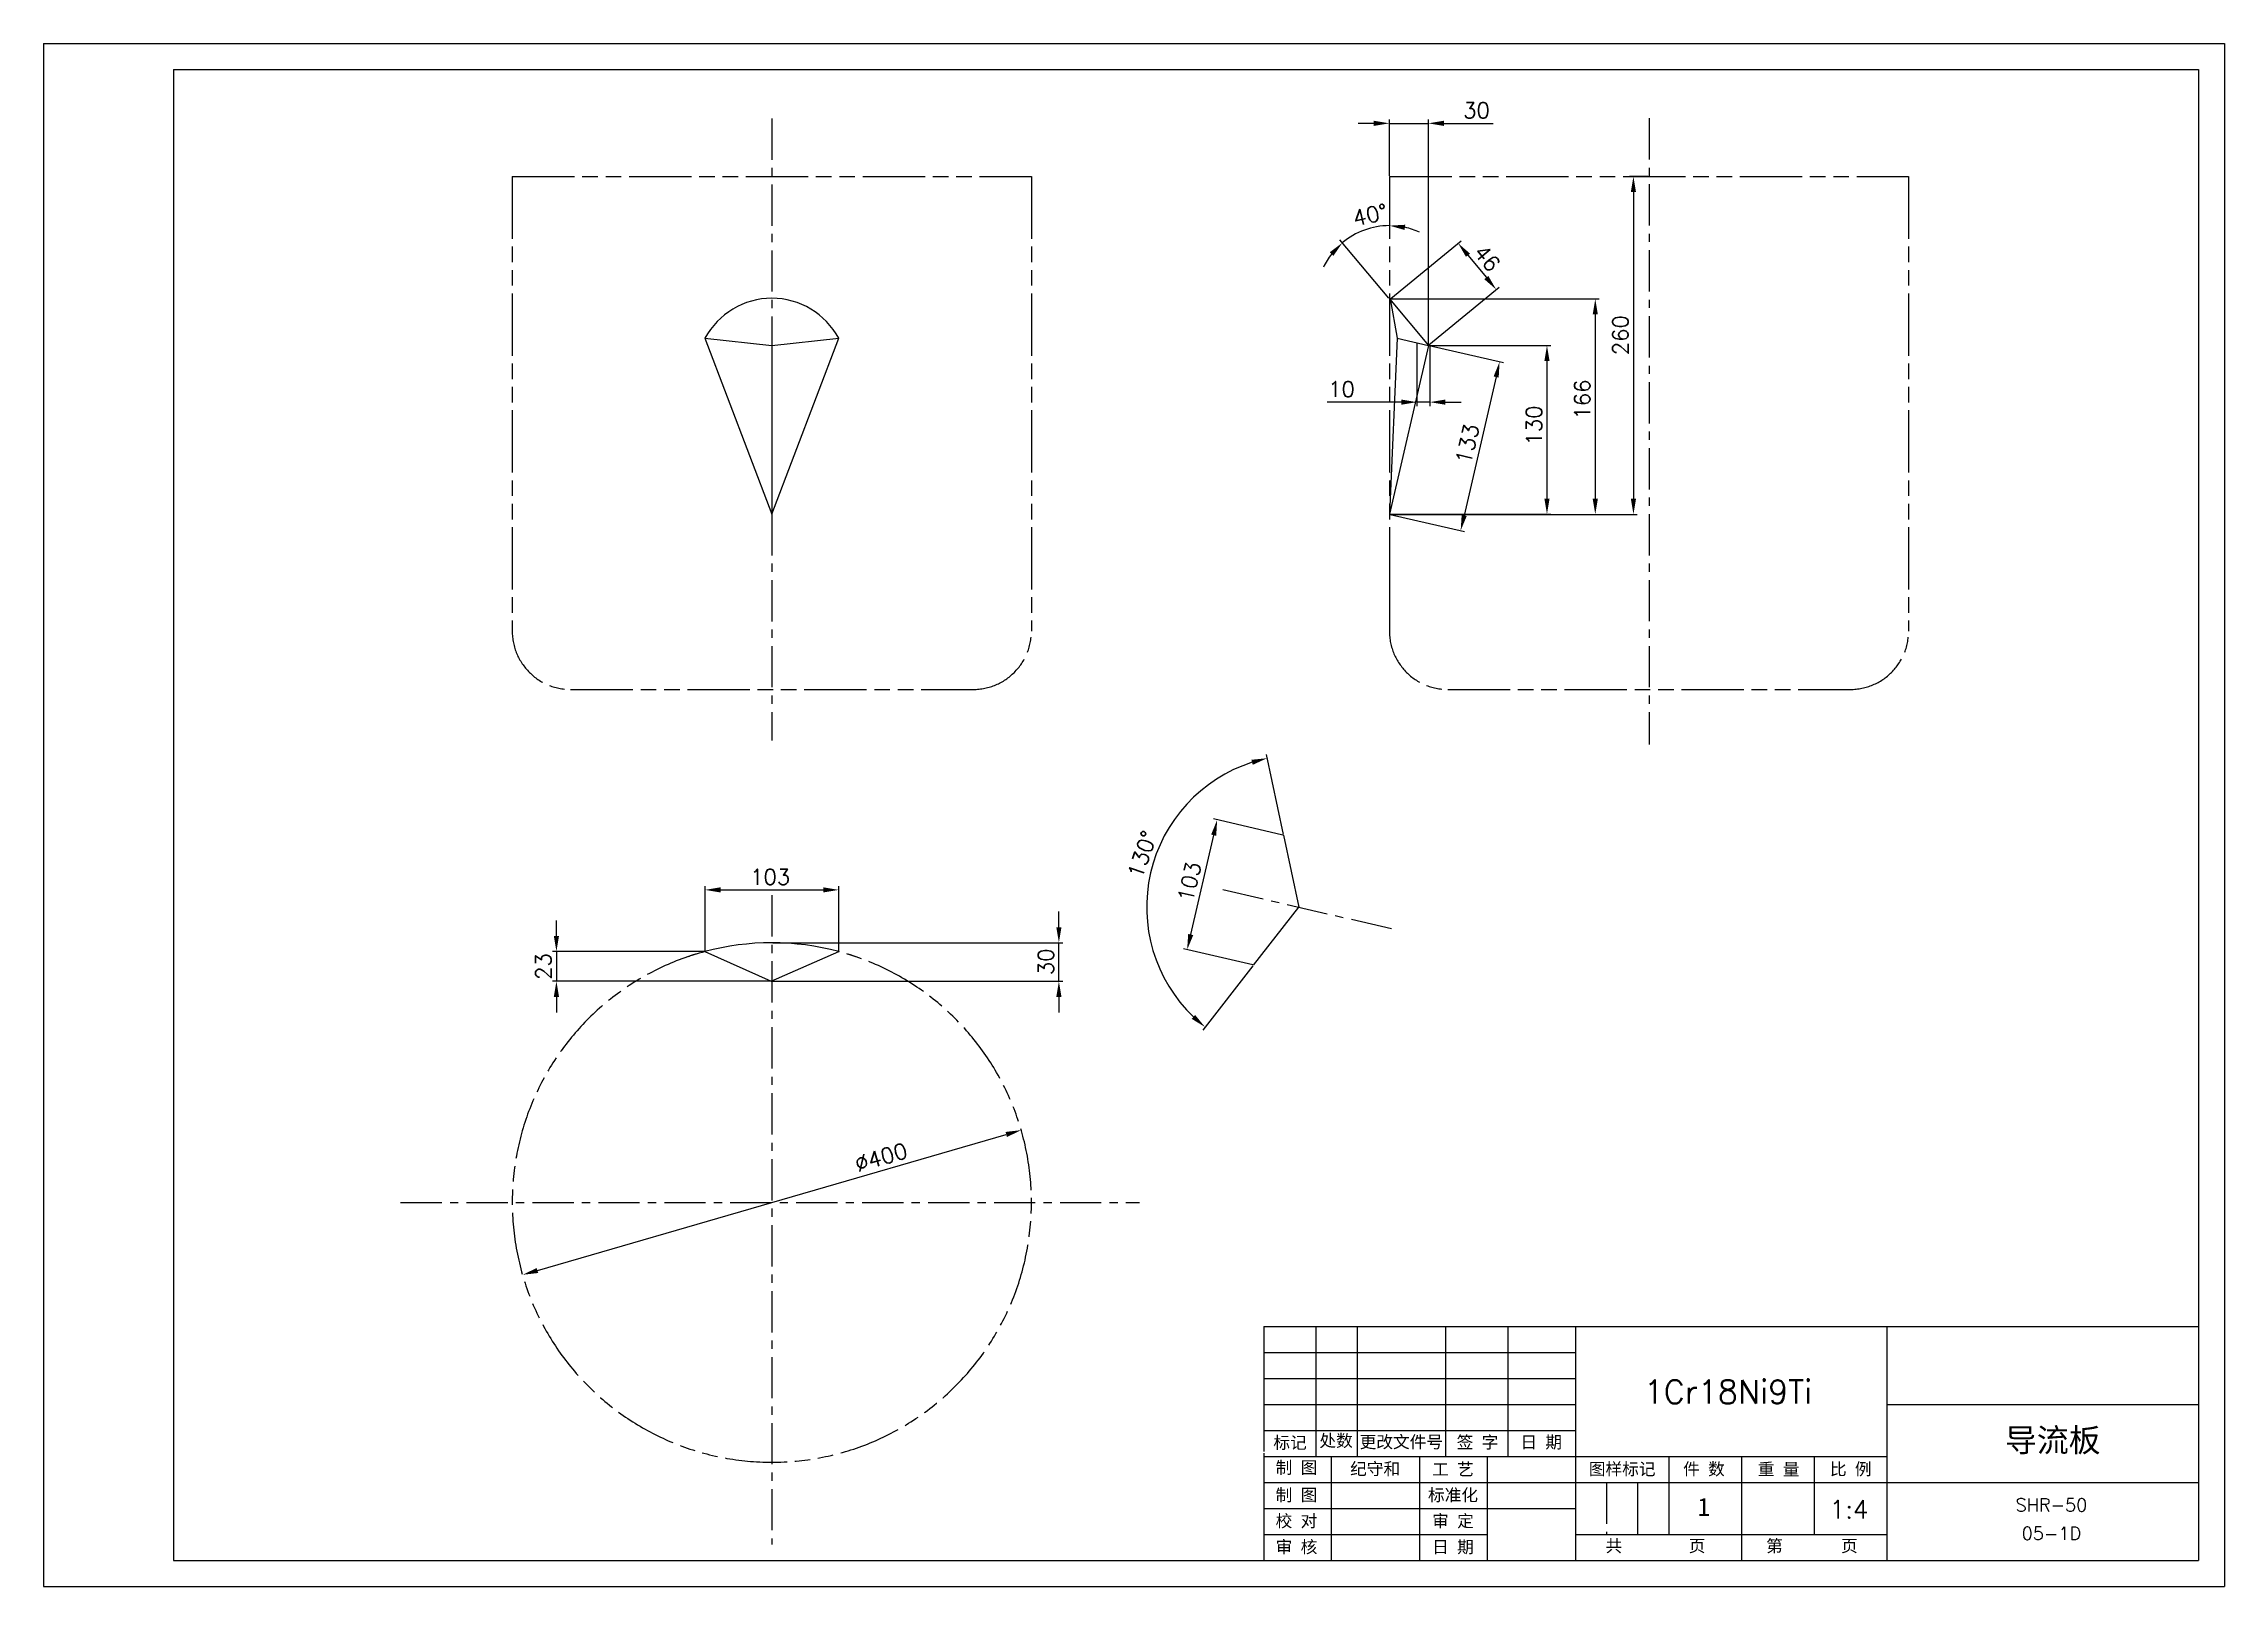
# Model space of a CAD drawing. Extents: x -1256 to 424, y 310 to 1498.
import ezdxf

# ---------------------------------------------------------------- set-up
doc = ezdxf.new("R2010")
doc.units = 0
doc.header["$MEASUREMENT"] = 0
doc.header["$PDMODE"] = 34
for name, pattern in [('ACAD_ISO09W100', [45, 24, -3, 6, -3, 6, -3]), ('CENTER', [50.8, 31.75, -6.35, 6.35, -6.35]), ('CENTERX2', [101.6, 63.5, -12.7, 12.7, -12.7])]:
    doc.linetypes.add(name, pattern=pattern)
doc.layers.get('0').update_dxf_attribs({"linetype": 'CONTINUOUS'})
doc.layers.get('DEFPOINTS').update_dxf_attribs({"linetype": 'CONTINUOUS'})
doc.styles.get("Standard").update_dxf_attribs({"font": 'txt.shx', "height": 12})
doc.dimstyles.get("Standard").update_dxf_attribs({"dimscale": 0, "dimtxt": 2.5, "dimasz": 3.5, "dimexe": 0, "dimexo": 0.625, "dimtad": 1, "dimdec": 4, "dimdsep": 46, "dimlunit": 6, "dimtxsty": 'Standard', "dimcen": 0.9, "dimclrd": 2, "dimclre": 2, "dimclrt": 2, "dimadec": 0, "dimazin": 0, "dimtfac": 1, "dimtdec": 4, "dimtmove": 0, "dimatfit": 3, "dimfxl": 1, "dimtolj": 1, "dimtzin": 0, "dimarcsym": 0})

# ---------------------------------------------------------------- blocks, each defined once
blk = doc.blocks.new('*D94')
at = {"color": 2, "linetype": 'ByBlock', "ltscale": 0.5, "transparency": 16777216}
blk.add_line((-876, 553.5), (-514.9, 658.3), dxfattribs=at)
for points in [[(-515.4, 660.2), (-514.3, 656.3), (-503.4, 661.6)], [(-876.6, 555.4), (-875.4, 551.6), (-887.5, 550.2)]]:
    blk.add_solid(points, dxfattribs=at)
at = {"layer": 'DEFPOINTS', "color": 0, "linetype": 'ByBlock', "ltscale": 0.5, "transparency": 16777216}
for p in [(-503.4, 661.6), (-887.5, 550.2)]:
    blk.add_point(p, dxfattribs=at)
at = {"color": 2, "linetype": 'ByBlock', "ltscale": 0.5, "transparency": 16777216, "insert": (-611.3, 640.7), "char_height": 12, "attachment_point": 5, "rotation": 16.1765}
blk.add_mtext('\\A1;∅400', dxfattribs=at)
blk = doc.blocks.new('*D95')
at = {"color": 2, "linetype": 'ByBlock', "ltscale": 0.5, "transparency": 16777216}
for p, q in [((-474.3, 817.9), (-474.3, 829.9)), ((-694.8, 805.9), (-471.3, 805.9)), ((-474.3, 776.2), (-474.3, 805.9)), ((-694.8, 776.2), (-471.3, 776.2)), ((-474.3, 764.2), (-474.3, 752.2))]:
    blk.add_line(p, q, dxfattribs=at)
for points in [[(-476.3, 817.9), (-472.3, 817.9), (-474.3, 805.9)], [(-476.3, 764.2), (-472.3, 764.2), (-474.3, 776.2)]]:
    blk.add_solid(points, dxfattribs=at)
at = {"layer": 'DEFPOINTS', "color": 0, "linetype": 'ByBlock', "ltscale": 0.5, "transparency": 16777216}
for p in [(-695.4, 805.9), (-474.3, 805.9), (-695.4, 776.2)]:
    blk.add_point(p, dxfattribs=at)
at = {"color": 2, "linetype": 'ByBlock', "ltscale": 0.5, "transparency": 16777216, "insert": (-484.3, 791.1), "char_height": 12, "attachment_point": 5, "rotation": 90}
blk.add_mtext('\\A1;30', dxfattribs=at)
blk = doc.blocks.new('*D96')
at = {"color": 2, "linetype": 'ByBlock', "ltscale": 0.5, "transparency": 16777216}
for p, q in [((-189.1, 1265.8), (-131.8, 1252.6)), ((-137.5, 1241.6), (-162.1, 1135)), ((-219.1, 1135.8), (-161.8, 1122.6))]:
    blk.add_line(p, q, dxfattribs=at)
for points in [[(-139.4, 1242), (-135.5, 1241.1), (-134.8, 1253.3)], [(-164, 1135.4), (-160.1, 1134.5), (-164.8, 1123.3)]]:
    blk.add_solid(points, dxfattribs=at)
at = {"layer": 'DEFPOINTS', "color": 0, "linetype": 'ByBlock', "ltscale": 0.5, "transparency": 16777216}
for p in [(-189.7, 1265.9), (-219.7, 1135.9), (-164.8, 1123.3)]:
    blk.add_point(p, dxfattribs=at)
at = {"color": 2, "linetype": 'ByBlock', "ltscale": 0.5, "transparency": 16777216, "insert": (-159.6, 1190), "char_height": 12, "attachment_point": 5, "rotation": 77.0054}
blk.add_mtext('\\A1;133', dxfattribs=at)
blk = doc.blocks.new('*D97')
at = {"color": 2, "linetype": 'ByBlock', "ltscale": 0.5, "transparency": 16777216}
for p, q in [((-188.5, 1265.8), (-95.3, 1265.8)), ((-98.3, 1253.8), (-98.3, 1147.9)), ((-219.1, 1135.9), (-95.3, 1135.9))]:
    blk.add_line(p, q, dxfattribs=at)
for points in [[(-100.3, 1253.8), (-96.3, 1253.8), (-98.3, 1265.8)], [(-100.3, 1147.9), (-96.3, 1147.9), (-98.3, 1135.9)]]:
    blk.add_solid(points, dxfattribs=at)
at = {"layer": 'DEFPOINTS', "color": 0, "linetype": 'ByBlock', "ltscale": 0.5, "transparency": 16777216}
for p in [(-189.1, 1265.8), (-219.7, 1135.9), (-98.3, 1135.9)]:
    blk.add_point(p, dxfattribs=at)
at = {"color": 2, "linetype": 'ByBlock', "ltscale": 0.5, "transparency": 16777216, "insert": (-108.3, 1204.2), "char_height": 12, "attachment_point": 5, "rotation": 90}
blk.add_mtext('\\A1;130', dxfattribs=at)
blk = doc.blocks.new('*D98')
at = {"color": 2, "linetype": 'ByBlock', "ltscale": 0.5, "transparency": 16777216}
for p, q in [((-219.1, 1301.7), (-58.1, 1301.7)), ((-61.1, 1289.7), (-61.1, 1147.8)), ((-218.5, 1135.8), (-58.1, 1135.8))]:
    blk.add_line(p, q, dxfattribs=at)
for points in [[(-63.1, 1289.7), (-59.1, 1289.7), (-61.1, 1301.7)], [(-63.1, 1147.8), (-59.1, 1147.8), (-61.1, 1135.8)]]:
    blk.add_solid(points, dxfattribs=at)
at = {"layer": 'DEFPOINTS', "color": 0, "linetype": 'ByBlock', "ltscale": 0.5, "transparency": 16777216}
for p in [(-219.7, 1301.7), (-219.1, 1135.8), (-61.1, 1135.8)]:
    blk.add_point(p, dxfattribs=at)
at = {"color": 2, "linetype": 'ByBlock', "ltscale": 0.5, "transparency": 16777216, "insert": (-71.1, 1224.2), "char_height": 12, "attachment_point": 5, "rotation": 90}
blk.add_mtext('\\A1;166', dxfattribs=at)
blk = doc.blocks.new('*D99')
at = {"color": 2, "linetype": 'ByBlock', "ltscale": 0.5, "transparency": 16777216}
for p, q in [((-218.6, 1302.1), (-164.5, 1346.5)), ((-159.2, 1335.4), (-145, 1318.2)), ((-189.2, 1266.3), (-135.1, 1310.8))]:
    blk.add_line(p, q, dxfattribs=at)
for points in [[(-157.6, 1336.6), (-160.7, 1334.1), (-166.8, 1344.6)], [(-143.5, 1319.4), (-146.6, 1316.9), (-137.4, 1308.9)]]:
    blk.add_solid(points, dxfattribs=at)
at = {"layer": 'DEFPOINTS', "color": 0, "linetype": 'ByBlock', "ltscale": 0.5, "transparency": 16777216}
for p in [(-219.1, 1301.7), (-137.4, 1308.9), (-189.7, 1265.9)]:
    blk.add_point(p, dxfattribs=at)
at = {"color": 2, "linetype": 'ByBlock', "ltscale": 0.5, "transparency": 16777216, "insert": (-144.4, 1333.1), "char_height": 12, "attachment_point": 5, "rotation": 309.4072}
blk.add_mtext('\\A1;46', dxfattribs=at)
blk = doc.blocks.new('*D100')
at = {"color": 2, "linetype": 'ByBlock', "ltscale": 0.5, "transparency": 16777216}
for p, q in [((-231.7, 1436.9), (-243.7, 1436.9)), ((-219.7, 1396.6), (-219.7, 1439.9)), ((-219.7, 1436.9), (-189.7, 1436.9)), ((-189.7, 1266.6), (-189.7, 1439.9)), ((-177.7, 1436.9), (-139.7, 1436.9))]:
    blk.add_line(p, q, dxfattribs=at)
for points in [[(-231.7, 1438.9), (-231.7, 1434.9), (-219.7, 1436.9)], [(-177.7, 1438.9), (-177.7, 1434.9), (-189.7, 1436.9)]]:
    blk.add_solid(points, dxfattribs=at)
at = {"layer": 'DEFPOINTS', "color": 0, "linetype": 'ByBlock', "ltscale": 0.5, "transparency": 16777216}
for p in [(-219.7, 1436.9), (-219.7, 1395.9), (-189.7, 1265.9)]:
    blk.add_point(p, dxfattribs=at)
at = {"color": 2, "linetype": 'ByBlock', "ltscale": 0.5, "transparency": 16777216, "insert": (-152.7, 1446.9), "char_height": 12, "attachment_point": 5}
blk.add_mtext('\\A1;30', dxfattribs=at)
blk = doc.blocks.new('*D101')
at = {"color": 2, "linetype": 'ByBlock', "ltscale": 0.5, "transparency": 16777216}
for p, q in [((-20.3, 1395.9), (-34.7, 1395.9)), ((-31.7, 1383.9), (-31.7, 1147.8)), ((-217.8, 1135.8), (-28.7, 1135.8))]:
    blk.add_line(p, q, dxfattribs=at)
for points in [[(-33.7, 1383.9), (-29.7, 1383.9), (-31.7, 1395.9)], [(-33.7, 1147.8), (-29.7, 1147.8), (-31.7, 1135.8)]]:
    blk.add_solid(points, dxfattribs=at)
at = {"layer": 'DEFPOINTS', "color": 0, "linetype": 'ByBlock', "ltscale": 0.5, "transparency": 16777216}
for p in [(-19.7, 1395.9), (-218.5, 1135.8), (-31.7, 1135.8)]:
    blk.add_point(p, dxfattribs=at)
at = {"color": 2, "linetype": 'ByBlock', "ltscale": 0.5, "transparency": 16777216, "insert": (-41.7, 1273.7), "char_height": 12, "attachment_point": 5, "rotation": 90}
blk.add_mtext('\\A1;260', dxfattribs=at)
blk = doc.blocks.new('*D102')
at = {"color": 2, "linetype": 'ByBlock', "ltscale": 0.5, "transparency": 16777216}
for p, q in [((-198.6, 1267.4), (-198.6, 1219.2)), ((-188.5, 1265.2), (-188.5, 1219.2)), ((-210.6, 1222.2), (-267.6, 1222.2)), ((-188.5, 1222.2), (-198.6, 1222.2)), ((-176.5, 1222.2), (-164.5, 1222.2))]:
    blk.add_line(p, q, dxfattribs=at)
for points in [[(-210.6, 1224.2), (-210.6, 1220.2), (-198.6, 1222.2)], [(-176.5, 1224.2), (-176.5, 1220.2), (-188.5, 1222.2)]]:
    blk.add_solid(points, dxfattribs=at)
at = {"layer": 'DEFPOINTS', "color": 0, "linetype": 'ByBlock', "ltscale": 0.5, "transparency": 16777216}
for p in [(-198.6, 1268), (-188.5, 1265.8), (-188.5, 1222.2)]:
    blk.add_point(p, dxfattribs=at)
at = {"color": 2, "linetype": 'ByBlock', "ltscale": 0.5, "transparency": 16777216, "insert": (-256.6, 1232.2), "char_height": 12, "attachment_point": 5}
blk.add_mtext('\\A1;10', dxfattribs=at)
blk = doc.blocks.new('*D103')
at = {"color": 2, "linetype": 'ByBlock', "ltscale": 0.5, "transparency": 16777216}
blk.add_line((-220.1, 1302.2), (-257.9, 1347.2), dxfattribs=at)
for start, end in [(90, 130), (65.5757, 77.7878), (142.2122, 154.4243)]:
    blk.add_arc((-219.7, 1301.7), 56.4, start, end, dxfattribs=at)
for points in [[(-265.7, 1337.6), (-262.8, 1334.9), (-255.9, 1344.9)], [(-208, 1354.8), (-207.5, 1358.8), (-219.7, 1358.1)]]:
    blk.add_solid(points, dxfattribs=at)
at = {"layer": 'DEFPOINTS', "color": 0, "linetype": 'ByBlock', "ltscale": 0.5, "transparency": 16777216}
for p in [(-219.7, 1395.9), (-245, 1352.1), (-219.7, 1301.7), (-189.7, 1265.9), (-219.7, 1045.9)]:
    blk.add_point(p, dxfattribs=at)
at = {"color": 2, "linetype": 'ByBlock', "ltscale": 0.5, "transparency": 16777216, "insert": (-234.5, 1366.4), "char_height": 12, "attachment_point": 5, "rotation": 12.8632}
blk.add_mtext('\\A1;40°', dxfattribs=at)
blk = doc.blocks.new('*D104')
at = {"color": 2, "linetype": 'ByBlock', "ltscale": 0.5, "transparency": 16777216}
for p, q in [((-301.9, 888.8), (-355.3, 901.2)), ((-355.1, 888.8), (-372.8, 812.2)), ((-325, 788.9), (-378.4, 801.2))]:
    blk.add_line(p, q, dxfattribs=at)
for points in [[(-357, 889.2), (-353.1, 888.3), (-352.4, 900.5)], [(-374.7, 812.7), (-370.8, 811.8), (-375.5, 800.5)]]:
    blk.add_solid(points, dxfattribs=at)
at = {"layer": 'DEFPOINTS', "color": 0, "linetype": 'ByBlock', "ltscale": 0.5, "transparency": 16777216}
for p in [(-301.3, 888.7), (-375.5, 800.5), (-324.4, 788.7)]:
    blk.add_point(p, dxfattribs=at)
at = {"color": 2, "linetype": 'ByBlock', "ltscale": 0.5, "transparency": 16777216, "insert": (-373.7, 852.8), "char_height": 12, "attachment_point": 5, "rotation": 77.0054}
blk.add_mtext('\\A1;103', dxfattribs=at)
blk = doc.blocks.new('*D105')
at = {"color": 2, "linetype": 'ByBlock', "ltscale": 0.5, "transparency": 16777216}
for p, q in [((-301.4, 889.3), (-314.5, 950.9)), ((-324.8, 788.2), (-363.5, 738.6))]:
    blk.add_line(p, q, dxfattribs=at)
blk.add_arc((-289.5, 833.3), 117.2, 107.8748, 226.136, dxfattribs=at)
for points in [[(-326, 946.8), (-325, 942.9), (-313.9, 948)], [(-369.4, 750.3), (-372, 747.3), (-361.7, 741)]]:
    blk.add_solid(points, dxfattribs=at)
at = {"layer": 'DEFPOINTS', "color": 0, "linetype": 'ByBlock', "ltscale": 0.5, "transparency": 16777216}
for p in [(-301.3, 888.7), (-289.5, 833.3), (-289.5, 833.3), (-405.4, 815.7), (-324.4, 788.7)]:
    blk.add_point(p, dxfattribs=at)
at = {"color": 2, "linetype": 'ByBlock', "ltscale": 0.5, "transparency": 16777216, "insert": (-410.1, 873.9), "char_height": 12, "attachment_point": 5, "rotation": 71.4141}
blk.add_mtext('\\A1;130°', dxfattribs=at)
blk = doc.blocks.new('*D106')
at = {"color": 2, "linetype": 'ByBlock', "ltscale": 0.5, "transparency": 16777216}
for p, q in [((-861.4, 811.1), (-861.4, 823.1)), ((-747.6, 799.1), (-864.4, 799.1)), ((-861.4, 799.1), (-861.4, 776.2)), ((-695.4, 776.2), (-864.4, 776.2)), ((-861.4, 764.2), (-861.4, 752.2))]:
    blk.add_line(p, q, dxfattribs=at)
for points in [[(-863.4, 811.1), (-859.4, 811.1), (-861.4, 799.1)], [(-863.4, 764.2), (-859.4, 764.2), (-861.4, 776.2)]]:
    blk.add_solid(points, dxfattribs=at)
at = {"layer": 'DEFPOINTS', "color": 0, "linetype": 'ByBlock', "ltscale": 0.5, "transparency": 16777216}
for p in [(-746.9, 799.1), (-861.4, 776.2), (-694.8, 776.2)]:
    blk.add_point(p, dxfattribs=at)
at = {"color": 2, "linetype": 'ByBlock', "ltscale": 0.5, "transparency": 16777216, "insert": (-871.4, 787.7), "char_height": 12, "attachment_point": 5, "rotation": 90}
blk.add_mtext('\\A1;23', dxfattribs=at)
blk = doc.blocks.new('*D107')
at = {"color": 2, "linetype": 'ByBlock', "ltscale": 0.5, "transparency": 16777216}
for p, q in [((-746.9, 799.8), (-746.9, 849.6)), ((-734.9, 846.6), (-655.9, 846.6)), ((-643.9, 799.8), (-643.9, 849.6))]:
    blk.add_line(p, q, dxfattribs=at)
for points in [[(-734.9, 848.6), (-734.9, 844.6), (-746.9, 846.6)], [(-655.9, 848.6), (-655.9, 844.6), (-643.9, 846.6)]]:
    blk.add_solid(points, dxfattribs=at)
at = {"layer": 'DEFPOINTS', "color": 0, "linetype": 'ByBlock', "ltscale": 0.5, "transparency": 16777216}
for p in [(-643.9, 846.6), (-746.9, 799.1), (-643.9, 799.1)]:
    blk.add_point(p, dxfattribs=at)
at = {"color": 2, "linetype": 'ByBlock', "ltscale": 0.5, "transparency": 16777216, "insert": (-696.8, 856.6), "char_height": 12, "attachment_point": 5}
blk.add_mtext('\\A1;103', dxfattribs=at)

msp = doc.modelspace()

# ---------------------------------------------------------------- linework, layer by layer
at = {"color": 2}
for p, q in [((-1256.44636, 1498.27536), (423.55364, 1498.27536)), ((-1256.44636, 1498.27536), (-1256.44636, 310.27536)), ((423.55364, 1498.27536), (423.55364, 310.27536)), ((-1256.44636, 310.27536), (423.55364, 310.27536))]:
    msp.add_line(p, q, dxfattribs=at)
at = {"color": 4, "ltscale": 0.5}
for p, q in [((-1156.44636, 1478.27536), (403.55364, 1478.27536)), ((-1156.44636, 1478.27536), (-1156.44636, 330.27536)), ((403.55364, 1478.27536), (403.55364, 330.27536)), ((-219.68934, 1301.69778), (-189.68934, 1265.94517)), ((-219.06434, 1301.69778), (-213.60734, 1271.46471)), ((-746.94087, 1271.46471), (-695.44087, 1265.94517)), ((-746.94087, 1271.46471), (-695.44087, 1135.94517)), ((-695.44087, 1265.94517), (-643.94087, 1271.46471)), ((-695.44087, 1135.94517), (-643.94087, 1271.46471)), ((-695.44087, 1265.94517), (-695.44087, 1135.94517)), ((-213.60734, 1271.46471), (-219.68934, 1135.94517)), ((-189.68934, 1265.94517), (-219.68934, 1135.94517)), ((-213.60734, 1271.46471), (-189.68934, 1265.94517)), ((-301.29719, 888.69532), (-289.52355, 833.33026)), ((-324.3677, 788.72315), (-289.52355, 833.33026)), ((-746.94087, 799.1353), (-696.06587, 776.41762)), ((-696.06587, 776.41762), (-643.94087, 799.1353)), ((-316.44636, 510.27536), (-316.44636, 414.13483)), ((-316.44636, 510.27536), (403.55364, 510.27536)), ((-316.44636, 412.82235), (-316.44636, 330.27536)), ((-1156.44636, 330.27536), (403.55364, 330.27536))]:
    msp.add_line(p, q, dxfattribs=at)
at = {"color": 2, "linetype": 'CENTERX2', "ltscale": 0.5}
for p, q in [((-695.44087, 1440.64541), (-695.44087, 1265.94517)), ((-19.68934, 1440.77158), (-19.68934, 958.68346)), ((-695.44087, 1135.94517), (-695.44087, 961.51853)), ((-695.44087, 842.44557), (-695.44087, 342.52447)), ((-348.00475, 846.82592), (-213.08932, 815.69159)), ((-981.44529, 605.87964), (-412.24041, 605.87964)), ((-52.44636, 390.27536), (-52.44636, 350.27536))]:
    msp.add_line(p, q, dxfattribs=at)
at = {"color": 1, "linetype": 'ACAD_ISO09W100', "ltscale": 2}
for p, q in [((-895.44087, 1395.94517), (-495.44087, 1395.94517)), ((-895.44087, 1395.94517), (-895.44087, 1045.94517)), ((-495.44087, 1395.94517), (-495.44087, 1045.94517)), ((-219.68934, 1395.94517), (-219.68934, 1334.80548)), ((-219.68934, 1395.94517), (180.31066, 1395.94517)), ((-219.68934, 1395.94517), (-219.68934, 1045.94517)), ((180.31066, 1395.94517), (180.31066, 1045.94517)), ((-219.68934, 1087.98605), (-219.68934, 1045.94517)), ((-850.44087, 1000.94517), (-540.44087, 1000.94517)), ((-174.68934, 1000.94517), (135.31066, 1000.94517))]:
    msp.add_line(p, q, dxfattribs=at)
at = {"color": 3}
for p, q in [((-276.44636, 510.27536), (-276.44636, 410.27536)), ((-244.44636, 510.27536), (-244.44636, 410.27536)), ((-176.44636, 510.27536), (-176.44636, 410.27536)), ((-128.44636, 510.27536), (-128.44636, 410.27536)), ((-76.44636, 510.27536), (-76.44636, 330.27536)), ((163.55364, 510.27536), (163.55364, 330.27536)), ((-316.44636, 490.27536), (-76.44636, 490.27536)), ((-316.44636, 470.27536), (-76.44636, 470.27536)), ((-316.44636, 450.27536), (-76.44636, 450.27536)), ((-316.44636, 450.27536), (-76.44636, 450.27536)), ((163.55364, 450.27536), (403.55364, 450.27536)), ((-316.44636, 430.27536), (-76.44636, 430.27536)), ((-316.44636, 410.27536), (163.55364, 410.27536)), ((-264.44636, 410.27536), (-264.44636, 330.27536)), ((-256.44636, 410.27536), (163.55364, 410.27536)), ((-196.44636, 410.27536), (-196.44636, 330.27536)), ((-144.44636, 410.27536), (-144.44636, 330.27536)), ((-4.44636, 410.27536), (-4.44636, 350.27536)), ((51.55364, 410.27536), (51.55364, 330.27536)), ((107.55364, 410.27536), (107.55364, 350.27536)), ((-316.44636, 390.27536), (403.55364, 390.27536)), ((-28.44636, 390.27536), (-28.44636, 350.27536)), ((-316.44636, 370.27536), (-76.44636, 370.27536)), ((-316.44636, 370.27536), (-76.44636, 370.27536)), ((-316.44636, 350.27536), (-144.44636, 350.27536)), ((-76.44636, 350.27536), (163.55364, 350.27536))]:
    msp.add_line(p, q, dxfattribs=at)
at = {"color": 4, "ltscale": 0.5}
for centre, radius, start, end in [((-695.44087, 1243.64105), 58.53551, 28.38080665, 151.61919335), ((-695.44087, 605.87964), 200, 75.07822746, 104.92177254)]:
    msp.add_arc(centre, radius, start, end, dxfattribs=at)
at = {"color": 1, "linetype": 'ACAD_ISO09W100', "ltscale": 2}
for centre, radius, start, end in [((-850.44087, 1045.94517), 45, 180, 270), ((-540.44087, 1045.94517), 45, 270, 0), ((-174.68934, 1045.94517), 45, 180, 270), ((135.31066, 1045.94517), 45, 270, 0), ((-695.44087, 605.87964), 200, 104.92177254, 75.07822746), ((-695.44087, 605.87964), 200, 106.99630621, 108.96557499), ((-695.44087, 605.87964), 200, 71.03442501, 72.87458661)]:
    msp.add_arc(centre, radius, start, end, dxfattribs=at)

# ---------------------------------------------------------------- texts
at = {"color": 2, "ltscale": 0.5, "char_height": 18, "width": 192.9063, "attachment_point": 1}
for s, insert in [('1Cr18Ni9Ti', (-23.661, 469.13074)), ('\\f宋体|b0|i0|c134|p2;导流板', (254.50583, 431.87089))]:
    msp.add_mtext(s, dxfattribs=dict(at, insert=insert))
at = {"color": 2, "linetype": 'ByBlock', "attachment_point": 5}
for s, insert, char_height in [('\\f宋体|b0|i0|c134|p2;标记', (-296.20306, 420.47425), 9.4225344), ('\\f宋体|b0|i0|c134|p2;处数', (-260.74061, 421.95063), 9.4225344), ('\\f宋体|b0|i0|c134|p2;更改文件号', (-210.50214, 420.96637), 9.4225344), ('\\f宋体|b0|i0|c134|p2;签 字', (-151.81175, 420.75577), 9.4225344), ('\\f宋体|b0|i0|c134|p2;日 期', (-102.7742, 420.75577), 9.4225344), ('\\f宋体|b0|i0|c134|p2;制 图', (-291.27771, 401.28127), 9.4225344), ('\\f宋体|b0|i0|c134|p2;纪守和', (-230.69603, 400.29702), 9.4225344), ('\\f宋体|b0|i0|c134|p2;工 艺', (-170.70731, 400.11979), 9.4225344), ('\\f宋体|b0|i0|c134|p2;图样标记', (-40.36979, 400.11979), 9.4225344), ('\\f宋体|b0|i0|c134|p2;件 数', (22.61876, 400.11979), 9.4225344), ('\\f宋体|b0|i0|c134|p2;重 量', (80.20062, 400.11979), 9.4225344), ('\\f宋体|b0|i0|c134|p2;比 例', (135.72386, 400.11979), 9.4225344), ('\\f宋体|b0|i0|c134|p2;制 图', (-291.27771, 380.11979), 9.4225344), ('\\f宋体|b0|i0|c134|p2;标准化', (-170.70731, 380.11979), 9.4225344), ('SHR-50', (290.31986, 372.99632), 10), ('\\f宋体|b0|i0|c134|p2;校 对', (-291.27771, 360.11979), 9.4225344), ('\\f宋体|b0|i0|c134|p2;审 定', (-170.70731, 360.11979), 9.4225344), ('05-1D', (290.31986, 351.03743), 10), ('\\f宋体|b0|i0|c134|p2;审 核', (-291.27771, 340.11979), 9.4225344), ('\\f宋体|b0|i0|c134|p2;日 期', (-170.70731, 340.11979), 9.4225344), ('\\f宋体|b0|i0|c134|p2;共        页', (-14.70778, 340.91797), 9.4225344), ('\\f宋体|b0|i0|c134|p2;第       页', (105.86262, 340.91797), 9.4225344)]:
    msp.add_mtext(s, dxfattribs=dict(at, insert=insert, char_height=char_height))
at = {"color": 2, "linetype": 'CENTER', "ltscale": 0.5, "char_height": 14, "width": 52.7904, "attachment_point": 1}
for s, insert in [('\\f宋体|b0|i0|c134|p2;1', (17.80551, 378.47279)), ('1:4', (119.41682, 376.57979))]:
    msp.add_mtext(s, dxfattribs=dict(at, insert=insert))

# ---------------------------------------------------------------- dimensions: what is measured, and where the dimension line sits
at = {"ltscale": 0.5}
for base, p1, p2, picture, middle in [((-219.68934, 1436.90785), (-189.68934, 1265.94517), (-219.68934, 1395.94517), '*D100', (-152.68934, 1436.90785)), ((-643.94087, 846.55478), (-746.94087, 799.1353), (-643.94087, 799.1353), '*D107', (-696.76788, 846.55478))]:
    dim = msp.add_linear_dim(base=base, p1=p1, p2=p2, dimstyle='Standard', override={"dimscale": 1, "dimasz": 12, "dimexe": 3, "dimgap": 4, "dimatfit": 0}, dxfattribs=at)
    dim.commit()
    dim.dimension.update_dxf_attribs({"geometry": picture, "text_midpoint": middle, "dimtype": 160})
for base, line1, line2, picture, middle in [((-245.00477, 1352.10496), ((-219.68934, 1395.94517), (-219.68934, 1045.94517)), ((-219.68934, 1301.69778), (-189.68934, 1265.94517)), '*D103', (-232.24694, 1356.68925)), ((-405.37681, 815.66005), ((-324.3677, 788.72315), (-289.52355, 833.33026)), ((-301.29719, 888.69532), (-289.52355, 833.33026)), '*D105', (-400.60463, 870.68276))]:
    dim = msp.add_angular_dim_2l(base=base, line1=line1, line2=line2, dimstyle='Standard', override={"dimscale": 1, "dimasz": 12, "dimexe": 3, "dimgap": 4, "dimadec": 4, "dimazin": 2, "dimatfit": 0}, dxfattribs=at)
    dim.commit()
    dim.dimension.update_dxf_attribs({"geometry": picture, "text_midpoint": middle, "dimtype": 162})
for base, p1, p2, angle, text, picture, middle, dimtype in [((-31.72797, 1135.80464), (-19.68934, 1395.94517), (-218.45534, 1135.80464), 90, '260', '*D101', (-31.72797, 1273.67911), 160), ((-137.42939, 1308.88291), (-219.06434, 1301.69778), (-189.68934, 1265.94517), 309.40715403, '46', '*D99', (-152.11689, 1326.75921), 161), ((-61.08968, 1135.80464), (-219.68934, 1301.69778), (-219.08034, 1135.80464), 90, '166', '*D98', (-61.08968, 1224.23151), 160), ((-164.76742, 1123.27089), (-189.68934, 1265.94517), (-219.68934, 1135.94517), 257.00538321, '133', '*D96', (-149.89093, 1187.73567), 161), ((-98.32892, 1135.94517), (-189.08034, 1265.80464), (-219.68934, 1135.94517), 90, '130', '*D97', (-98.32892, 1204.19458), 160), ((-375.46769, 800.51545), (-301.29719, 888.69532), (-324.3677, 788.72315), 257.00538321, '103', '*D104', (-363.93244, 850.50154), 161), ((-474.30082, 805.87964), (-695.44087, 776.23873), (-695.44087, 805.87964), 90, '30', '*D95', (-474.30082, 791.05919), 160), ((-861.39681, 776.23873), (-746.94087, 799.1353), (-694.81587, 776.23873), 90, '23', '*D106', (-861.39681, 787.68701), 160)]:
    dim = msp.add_linear_dim(base=base, p1=p1, p2=p2, angle=angle, text=text, dimstyle='Standard', override={"dimscale": 1, "dimasz": 12, "dimexe": 3, "dimgap": 4, "dimatfit": 0}, dxfattribs=at)
    dim.commit()
    dim.dimension.update_dxf_attribs({"geometry": picture, "text_midpoint": middle, "dimtype": dimtype})
dim = msp.add_linear_dim(base=(-188.45534, 1222.15558), p1=(-198.63562, 1268.0097), p2=(-188.45534, 1265.80464), text='10', dimstyle='Standard', override={"dimscale": 1, "dimasz": 12, "dimexe": 3, "dimgap": 4, "dimatfit": 0}, dxfattribs=at)
dim.commit()
dim.dimension.update_dxf_attribs({"geometry": '*D102', "text_midpoint": (-256.63562, 1222.15558), "dimtype": 160})
at = {"color": 2, "ltscale": 0.5}
dim = msp.add_diameter_dim_2p(p1=(-887.52243, 550.16005), p2=(-503.35931, 661.59924), dimstyle='Standard', override={"dimscale": 1, "dimasz": 12, "dimexe": 3, "dimgap": 4, "dimatfit": 0}, dxfattribs=at)
dim.commit()
dim.dimension.update_dxf_attribs({"geometry": '*D94', "text_midpoint": (-608.51795, 631.0945), "dimtype": 163})

doc.saveas('drawing.dxf')
